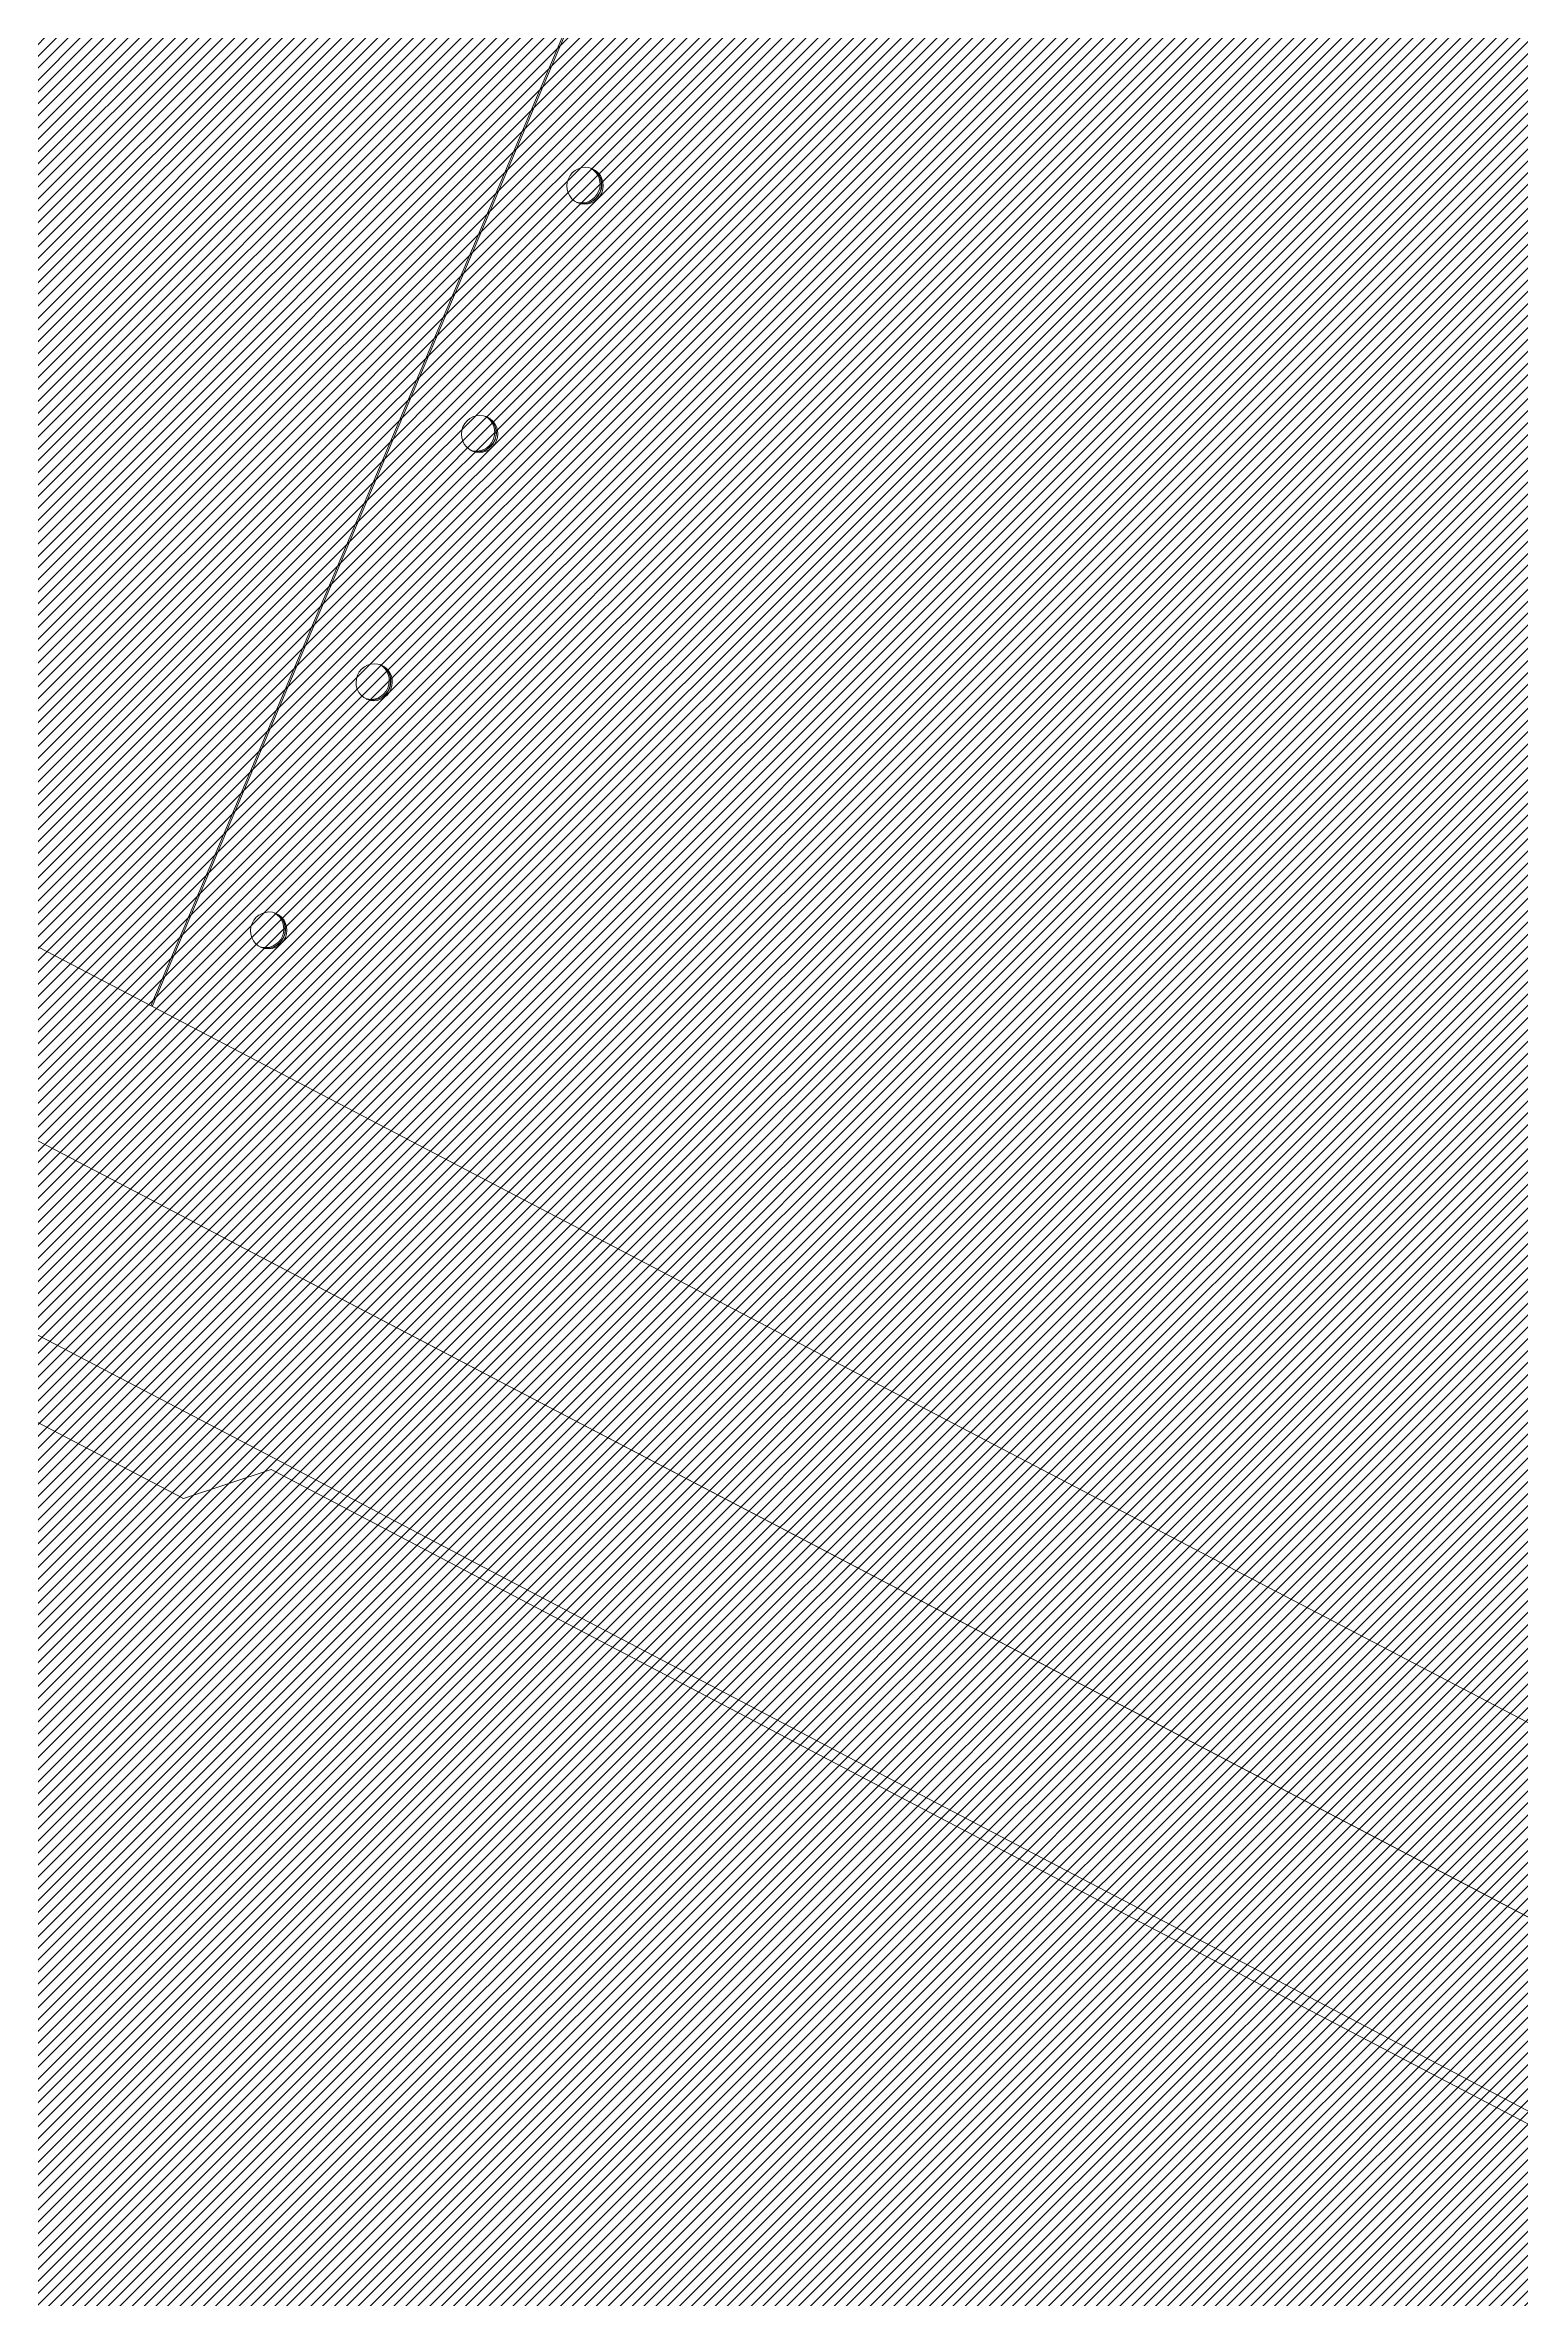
# Model space of a CAD drawing. Header units: millimetres. Extents: x -272986 to 200319, y -34579 to 49604.
# Drawn here: x 12073 to 12630, y 35831 to 36681 of the extents above; entities that cross this region are included whole.
import ezdxf

# ---------------------------------------------------------------- set-up
doc = ezdxf.new("R2010")
doc.units = ezdxf.units.MM
doc.linetypes.add('HIDDEN2', pattern=[4.762499999999999, 3.175, -1.5875])
doc.layers.get('Defpoints').update_dxf_attribs({"color": 9})
for name, color, linetype in [('X 0001 M', 7, 'Continuous'), ('X 1001 M', 8, 'HIDDEN2'), ('X 3001 D', 5, 'Continuous')]:
    doc.layers.add(name, color=color, linetype=linetype)
doc.layers.add('X 5999 H', color=7, linetype='Continuous', true_color=0xffffff)
doc.styles.add('BIT STD. 2.5', font='isocpeur.ttf', dxfattribs={"height": 2.5})
doc.dimstyles.new('BIT STD. 2.5', dxfattribs={"dimtxt": 2.5, "dimasz": 2.5, "dimexe": 1, "dimexo": 0.75, "dimgap": 1, "dimtad": 1, "dimdec": 0, "dimdsep": 46, "dimtxsty": 'BIT STD. 2.5', "dimcen": 0, "dimadec": 0, "dimazin": 0, "dimtfac": 1, "dimtdec": 0, "dimtmove": 0, "dimatfit": 3, "dimfxl": 1, "dimtfill": 1, "dimlwd": -1, "dimlwe": -1, "dimarcsym": 0})

# ---------------------------------------------------------------- blocks, each defined once
blk = doc.blocks.new('A$C89218876')
at = {"layer": 'X 1001 M', "linetype": 'Continuous', "lineweight": 0}
for p, q in [((1826.346974061293, 3179.658081857503), (2970.369949211556, 5046.533903970507)), ((1883.828198978172, 3149.056660113166), (3024.58488294877, 5010.602379453969)), ((1883.828198978073, 3149.056660113215), (3024.584882948679, 5010.602379454036)), ((1933.405095034301, 3105.556545981957), (3077.834624720686, 4973.095804800629)), ((2602.204639291369, 4188.734825103409), (3051.605682512061, 4922.110819920497)), ((2424.459887167635, 4155.689648203555), (1879.454747869764, 4433.383636781078)), ((1893.399564890569, 4426.909568796618), (2424.754637291466, 4156.170636690407)), ((2610.839782566931, 4154.985959086156), (2602.204639291369, 4188.734825103409)), ((2562.708242541779, 4076.440266813054), (2610.839782566931, 4154.985959086156)), ((2610.839782566931, 4154.985959086156), (2610.640909608832, 4154.595648929337))]:
    blk.add_line(p, q, dxfattribs=at)
at = {"layer": 'X 1001 M', "linetype": 'Continuous', "lineweight": 0, "extrusion": (0, 0, -1)}
for centre, major_axis, ratio, start_param, end_param in [((2127.215166942915, 4340.581401728305), (6.237045669318573, -3.177933498176834), 0.9743700647852342, -3.141592653589814, 3.141592653589772), ((2217.891434320769, 4294.379535834127), (6.237045669318573, -3.177933498176834), 0.9743700647852342, -3.141592653589814, 3.141592653589772), ((2217.585057396031, 4293.778237262999), (-6.23704566931859, 3.177933498176825), 0.9743700647852359, 0.0494919574815811, 3.092100696116197), ((2308.567701698619, 4248.177669939949), (6.237045669318573, -3.177933498176834), 0.9743700647852342, -3.141592653589814, 3.141592653589772), ((2308.261324773881, 4247.576371368823), (-6.237045669318588, 3.177933498176828), 0.9743700647852359, 0.04949195748250675, 3.092100696116868), ((2399.243969076473, 4201.975804045771), (6.237045669318573, -3.177933498176834), 0.9743700647852342, -3.141592653589814, 3.141592653589772), ((2398.937592151735, 4201.374505474645), (-6.237045669318563, 3.177933498176831), 0.9743700647852357, 0.04949195748187623, 3.09210069611636)]:
    blk.add_ellipse(centre, major_axis=major_axis, ratio=ratio, start_param=start_param, end_param=end_param, dxfattribs=at)
at = {"layer": 'X 1001 M', "linetype": 'Continuous', "lineweight": 0}
for centre, major_axis, ratio, start_param, end_param in [((2126.653475914231, 4339.479021014569), (6.237045669318571, -3.177933498176812), 0.9743700647852359, 0.09082303029852376, 3.050769623286448), ((2126.959852838969, 4340.080319585697), (6.237045669318555, -3.177933498176837), 0.9743700647852341, 0.04123814987046798, 3.100354503719489), ((2217.329743292084, 4293.277155120391), (6.237045669318562, -3.177933498176817), 0.9743700647852358, 0.09082303029882255, 3.050769623287006), ((2217.636120216823, 4293.878453691517), (6.23704566931859, -3.177933498176848), 0.9743700647852342, 0.04123814987061621, 3.100354503719768), ((2308.006010669935, 4247.075289226213), (6.237045669318568, -3.17793349817683), 0.9743700647852361, 0.09082303029840288, 3.050769623286453), ((2308.312387594673, 4247.676587797341), (6.237045669318573, -3.177933498176839), 0.9743700647852341, 0.04123814987034599, 3.100354503719628), ((2398.682278047789, 4200.873423332036), (6.237045669318573, -3.177933498176813), 0.9743700647852358, 0.09082303029867263, 3.050769623286719), ((2398.988654972527, 4201.474721903163), (6.237045669318573, -3.177933498176839), 0.9743700647852341, 0.04123814987034599, 3.100354503719757)]:
    blk.add_ellipse(centre, major_axis=major_axis, ratio=ratio, start_param=start_param, end_param=end_param, dxfattribs=at)
at = {"layer": 'X 1001 M', "linetype": 'Continuous', "lineweight": 0, "extrusion": (0, 0, -0.9999999999999999)}
blk.add_ellipse((2126.908790018177, 4339.980103157177), major_axis=(-6.237045669318588, 3.177933498176828), ratio=0.9743700647852359, start_param=0.04949195748158064, end_param=3.092100696116452, dxfattribs=at)
blk = doc.blocks.new('*D199')
at = {"layer": 'Defpoints', "color": 0, "transparency": 16777216}
for p in [(7798.500000000004, 48049.6266134193), (13298.73009767515, 32947.91523915234), (13433.78749288179, 32812.85784394571), (7798.500000000005, 28976.69833391263), (10442.97395414159, 28578.83418067859)]:
    blk.add_point(p, dxfattribs=at)
at = {"layer": 'X 3001 D', "color": 0, "transparency": 16777216}
for p, q in [((13465.60729803519, 32781.03803879231), (15065.76360887852, 31180.88172794907)), ((7798.500000000009, 28931.69833391263), (7798.500000000005, 28170.68257981101))]:
    blk.add_line(p, q, dxfattribs=at)
blk.add_arc((7798.500000000004, 38448.14533682715), 10217.46275701613, 270.8411524771072, 314.1588475228945, dxfattribs=at)
for points in [[(14898.9480455206, 31135.83049339961), (14934.04291065631, 31100.21658542665), (15023.33720200733, 31223.30813482026)], [(7948.679468218535, 28206.78430946359), (7948.312449508589, 28256.78296241811), (7798.500000000002, 28230.68257981101)]]:
    blk.add_solid(points, dxfattribs=at)
at = {"layer": 'X 3001 D', "color": 0, "transparency": 16777216, "insert": (14404.54209814488, 30831.3797954061), "char_height": 150, "attachment_point": 5, "rotation": 40.93519081505226, "style": 'BIT STD. 2.5', "bg_fill": 3, "box_fill_scale": 1.1, "bg_fill_color": 256, "bg_fill_true_color": 13158600, "bg_fill_transparency": 0}
blk.add_mtext('45° - {\\C7;D02}', dxfattribs=at)
blk = doc.blocks.new('*D203')
at = {"layer": 'Defpoints', "color": 0, "transparency": 16777216}
for p in [(7798.500000000007, 48049.6266134193), (11766.61084814452, 31844.09986857364), (11918.03204216807, 31592.09268216723), (9461.806005241986, 29325.73490930372), (7798.500000000006, 29039.70000823381)]:
    blk.add_point(p, dxfattribs=at)
at = {"layer": 'X 3001 D', "color": 0, "transparency": 16777216}
blk.add_line((11941.20875553902, 31553.52015363563), (12605.25120673187, 30448.36792670566), dxfattribs=at)
blk.add_arc((7798.500000000009, 38448.14533683291), 9272.807496943271, 270.9268455791341, 300.0731544208666, dxfattribs=at)
for points in [[(12432.45096789332, 30445.1173415527), (12457.85538375896, 30402.05209274899), (12574.34892223726, 30499.79796474778)], [(7948.697297671352, 29151.55188243098), (7948.292889405437, 29201.55024694378), (7798.500000000006, 29175.33783988963)]]:
    blk.add_solid(points, dxfattribs=at)
at = {"layer": 'X 3001 D', "color": 0, "transparency": 16777216, "insert": (11829.96473800879, 30247.79293383234), "char_height": 150, "attachment_point": 5, "rotation": 26.17969635787532, "style": 'BIT STD. 2.5', "bg_fill": 3, "box_fill_scale": 1.1, "bg_fill_color": 256, "bg_fill_true_color": 13158600, "bg_fill_transparency": 0}
blk.add_mtext('31.0° - {\\C7;MH02}', dxfattribs=at)
blk = doc.blocks.new('*D207')
at = {"layer": 'Defpoints', "color": 0, "transparency": 16777216}
for p in [(-1697.652812223383, 38448.1453368331), (18712.73677971439, 38448.14533683308), (-1494.548231680183, 37361.94378016468), (629.7756534943219, 35838.94305704558), (308.4007771855395, 35721.97216802819)]:
    blk.add_point(p, dxfattribs=at)
at = {"layer": 'X 3001 D', "color": 0, "transparency": 16777216}
blk.add_line((266.1146092501731, 35706.58126157853), (-1049.939153341573, 35227.5768653011), dxfattribs=at)
blk.add_arc((7798.499999999931, 38448.14533683309), 9356.312268091622, 180.9185733356454, 199.0814266643548, dxfattribs=at)
for points in [[(-1581.609068072472, 38297.94975663623), (-1531.610674496145, 38298.35055557202), (-1557.812268091689, 38448.1453368331)], [(-1020.168984496206, 35397.82059728082), (-1067.289187300493, 35381.09676734619), (-993.5575960944161, 35248.09807390065)]]:
    blk.add_solid(points, dxfattribs=at)
at = {"layer": 'X 3001 D', "color": 0, "transparency": 16777216, "insert": (-1094.55627806037, 36009.88733002915), "char_height": 150, "attachment_point": 5, "rotation": 285.3323221339503, "style": 'BIT STD. 2.5', "bg_fill": 3, "box_fill_scale": 1.1, "bg_fill_color": 256, "bg_fill_true_color": 13158600, "bg_fill_transparency": 0}
blk.add_mtext('20° - {\\C7;N01}', dxfattribs=at)
blk = doc.blocks.new('*D367')
at = {"layer": 'Defpoints', "color": 0, "transparency": 16777216}
for p in [(7798.500000000009, 48049.62661341929), (9661.479727957138, 47470.56462534703), (12368.45514613393, 44974.71766954121), (7798.500000030255, 38448.14533673238), (7798.500000000011, 29039.70000823381)]:
    blk.add_point(p, dxfattribs=at)
at = {"layer": 'X 3001 D', "color": 0, "transparency": 16777216}
blk.add_line((12394.26608576973, 45011.57951153421), (13117.1303001415, 46043.93659843447), dxfattribs=at)
blk.add_arc((7798.500000000009, 38448.14533668919), 9212.748953874961, 55.93288788216472, 89.06711211783517, dxfattribs=at)
for points in [[(7948.291507042128, 47634.67398511103), (7948.6985516733, 47684.67232823026), (7798.500000000024, 47660.89429056415)], [(12973.31878541598, 46100.41565395435), (12944.97434538793, 46059.22593776818), (13082.71571396044, 45994.78747577713)]]:
    blk.add_solid(points, dxfattribs=at)
at = {"layer": 'X 3001 D', "color": 0, "transparency": 16777216, "insert": (12609.81141305021, 46462.67933678869), "char_height": 150, "attachment_point": 5, "rotation": 329.0226254753644, "style": 'BIT STD. 2.5', "bg_fill": 3, "box_fill_scale": 1.1, "bg_fill_color": 256, "bg_fill_true_color": 13158600, "bg_fill_transparency": 0}
blk.add_mtext('{\\C7;N08} - 35°', dxfattribs=at)
blk = doc.blocks.new('*D368')
at = {"layer": 'Defpoints', "color": 0, "transparency": 16777216}
for p in [(7798.500000000011, 48049.6266134193), (10335.20730825332, 47913.84083295393), (13419.10516482997, 44067.48138301812), (7798.500000030248, 38448.14533673238), (7798.500000000013, 29039.70000823381)]:
    blk.add_point(p, dxfattribs=at)
at = {"layer": 'X 3001 D', "color": 0, "transparency": 16777216}
for p, q in [((7798.500000000011, 48094.6266134193), (7798.500000000015, 48307.85325048748)), ((13450.92856260212, 44099.29759514708), (14771.15348572677, 45419.2244148036))]:
    blk.add_line(p, q, dxfattribs=at)
blk.add_arc((7798.500000000013, 38448.14533670215), 9799.70791378534, 45.87054156565792, 89.12298908251194, dxfattribs=at)
for points in [[(7948.304274739658, 48221.70598925938), (7948.686939206083, 48271.704524917), (7798.500000000015, 48247.85325048749)], [(14639.40337929198, 45499.87648559462), (14604.31563808265, 45464.25555892465), (14728.72228869722, 45376.80279863165)]]:
    blk.add_solid(points, dxfattribs=at)
at = {"layer": 'X 3001 D', "color": 0, "transparency": 16777216, "insert": (14294.75234036327, 45964.67750319112), "char_height": 150, "attachment_point": 5, "rotation": 319.16439379943586, "style": 'BIT STD. 2.5', "bg_fill": 3, "box_fill_scale": 1.1, "bg_fill_color": 256, "bg_fill_true_color": 13158600, "bg_fill_transparency": 0}
blk.add_mtext('{\\C7;D01} - 45°', dxfattribs=at)
blk = doc.blocks.new('*D435')
at = {"layer": 'Defpoints', "color": 0, "transparency": 16777216}
for p in [(-1697.652812223386, 38448.14533683308), (18712.73677971438, 38448.14533683306), (18508.50365084157, 38139.1853634545), (14424.31849579528, 37876.4873732236), (15619.75213350537, 37771.9004819264)]:
    blk.add_point(p, dxfattribs=at)
at = {"layer": 'X 3001 D', "color": 0, "transparency": 16777216}
for p, q in [((15664.5808949195, 37767.97847350276), (18532.34648314251, 37517.08149488347)), ((18458.44674883477, 37372.97766116984), (18356.72708640754, 36373.13861898571))]:
    blk.add_line(p, q, dxfattribs=at)
for start, end in [(355.8090589174589, 359.1909410825406), (354.1909410825402, 354.9999999999996)]:
    blk.add_arc((7890.238072449534, 38448.14533683308), 10622.75953594052, start, end, dxfattribs=at)
for points in [[(18486.93918465029, 38298.32558328834), (18536.9379384345, 38297.97256767245), (18512.99760839005, 38448.14533683305)], [(18509.51245035451, 37669.82561863723), (18459.67318958528, 37673.83162487485), (18472.574801257, 37522.31083944833)]]:
    blk.add_solid(points, dxfattribs=at)
at = {"layer": 'X 3001 D', "color": 0, "transparency": 16777216, "insert": (18273.22365420688, 36886.72772610161), "char_height": 150, "attachment_point": 5, "rotation": 84.19094108254046, "style": 'BIT STD. 2.5', "bg_fill": 3, "box_fill_scale": 1.1, "bg_fill_color": 256, "bg_fill_true_color": 13158600, "bg_fill_transparency": 0}
blk.add_mtext('5° - {\\C7;MH01}', dxfattribs=at)
blk = doc.blocks.new('*D437')
at = {"layer": 'Defpoints', "color": 0, "transparency": 16777216}
for p in [(-1697.652812223389, 38448.14533683308), (18712.73677971438, 38448.14533683307), (14088.47147328214, 34043.85989611459, 5.156820563569529e-06), (18614.89811660113, 33782.40662531552), (15367.37651406424, 33148.36094590519, 5.156824802691937e-06)]:
    blk.add_point(p, dxfattribs=at)
at = {"layer": 'X 3001 D', "color": 0, "transparency": 16777216}
for p, q in [((18757.73677971438, 38448.14533683307), (19638.29566634971, 38448.14533683306)), ((15404.23835605725, 33122.55000626941), (17497.09282405513, 31657.11753140243))]:
    blk.add_line(p, q, dxfattribs=at)
blk.add_arc((7798.499999992413, 38448.14533683307), 11779.79566635729, 325.7295903287309, 359.2704096712876, dxfattribs=at)
for points in [[(19552.34114800733, 38298.30754794917), (19602.34013458278, 38297.98920626429), (19578.29566634971, 38448.14533683306)], [(17553.76579497261, 31800.74147849837), (17512.62642961779, 31829.1589487975), (17447.94370139778, 31691.53211758347)]]:
    blk.add_solid(points, dxfattribs=at)
at = {"layer": 'X 3001 D', "color": 0, "transparency": 16777216, "insert": (18904.33901499743, 34946.48774591899), "char_height": 150, "attachment_point": 5, "rotation": 72.50000000000921, "style": 'BIT STD. 2.5', "bg_fill": 3, "box_fill_scale": 1.1, "bg_fill_color": 256, "bg_fill_true_color": 13158600, "bg_fill_transparency": 0}
blk.add_mtext('35°', dxfattribs=at)

msp = doc.modelspace()

# ---------------------------------------------------------------- hatches: boundary and pattern name
at = {"layer": 'X 5999 H'}
h = msp.add_hatch(dxfattribs=at)
h.set_pattern_fill('ANSI31', color=9)
h.set_pattern_definition([(45, (25000, 0), (-2.245064030267288, 2.245064030267288), [])])
edge = h.paths.add_edge_path()
edge.add_arc((7798.495709340539, 38448.14022343156), 7825.604719989263, 2.5931019493610847, 94.99996544218982, ccw=False)
edge.add_line((15616.08719766553, 38802.19185128674), (15658.44324566444, 38804.11004727978))
edge.add_arc((7798.49570953186, 38448.14022323), 7825.604719789878, 274.9544870486653, 357.3991416812109)
edge.add_line((15616.03919657416, 38093.03029855866), (15658.3937445236, 38091.10627736974))
edge.add_arc((7798.497359975252, 38448.13677386827), 7868.001140776875, 274.9544772441851, 357.39916567125465, ccw=False)
edge.add_arc((7798.49533508634, 38448.14003367921), 7868.004563266586, 2.593102689917272, 274.9516218145841)
edge.add_arc((7798.495709750798, 38448.14022345812), 7825.604719998234, 2.599526489034937, 274.95161897712)

# ---------------------------------------------------------------- linework, layer by layer
msp.add_lwpolyline([(8474.349265823643, 30651.77496749414, 0.3760976755569247), (15616.03919657416, 38093.03029855866), (15658.3937445236, 38091.10627736974, -0.3760978438709941), (8478.011115840709, 30609.53339017448)], format="xyb")
msp.add_circle((7798.500000000007, 38448.14533683308), 7798.5)
at = {"layer": 'X 0001 M', "linetype": 'Continuous'}
for centre, radius, start, end in [((7798.49533508634, 38448.14003367921), 7868.004563266586, 2.593102689917272, 274.9516218145841), ((7798.495709750798, 38448.14022345812), 7825.604719998234, 2.599526489034937, 274.95161897712)]:
    msp.add_arc(centre, radius, start, end, dxfattribs=at)

# ---------------------------------------------------------------- block references
at = {"layer": 'X 1001 M', "rotation": 273.9910714243701}
msp.add_blockref('A$C89218876', (7798.500000130947, 38448.14533676262), dxfattribs=at)

# ---------------------------------------------------------------- next in the draw order: dimensions: what is measured, and where the dimension line sits
at = {"layer": 'X 3001 D'}
dim = msp.add_angular_dim_2l(base=(10442.97395414159, 28578.83418067859), line1=((7798.500000000007, 28976.69833391263), (7798.500000000004, 48049.6266134193)), line2=((13298.73009767515, 32947.91523915234), (13433.78749288179, 32812.85784394571)), text='<> - {\\C7;D02}', dimstyle='BIT STD. 2.5', override={"dimscale": 0, "dimjust": 2}, dxfattribs=at)
dim.commit()
dim.dimension.update_dxf_attribs({"geometry": '*D199', "text_midpoint": (14493.0319915258, 30729.35096170292), "dimtype": 162})

# ---------------------------------------------------------------- next in the draw order: dimensions: what is measured, and where the dimension line sits
dim = msp.add_angular_dim_2l(base=(9461.806005241986, 29325.73490930372), line1=((11766.61084814452, 31844.09986857365), (11918.03204216807, 31592.09268216723)), line2=((7798.500000000007, 48049.6266134193), (7798.500000000007, 29039.70000823381)), text='<> - {\\C7;MH02}', dimstyle='BIT STD. 2.5', override={"dimscale": 0, "dimjust": 1, "dimadec": 1}, dxfattribs=at)
dim.commit()
dim.dimension.update_dxf_attribs({"geometry": '*D203', "text_midpoint": (11829.96473800879, 30247.79293383234)})

# ---------------------------------------------------------------- next in the draw order: dimensions: what is measured, and where the dimension line sits
dim = msp.add_angular_dim_2l(base=(-1494.548231680183, 37361.94378016468), line1=((629.7756534943212, 35838.94305704557), (308.4007771855402, 35721.97216802819)), line2=((18712.73677971439, 38448.14533683308), (-1697.652812223382, 38448.14533683309)), text='<> - {\\C7;N01}', dimstyle='BIT STD. 2.5', override={"dimscale": 0}, dxfattribs=at)
dim.commit()
dim.dimension.update_dxf_attribs({"geometry": '*D207', "text_midpoint": (-1224.806208923999, 35974.17599222985), "dimtype": 162})

# ---------------------------------------------------------------- next in the draw order: dimensions: what is measured, and where the dimension line sits
dim = msp.add_angular_dim_2l(base=(9661.479727957138, 47470.56462534703), line1=((7798.500000030253, 38448.14533673238), (12368.45514613393, 44974.71766954122)), line2=((7798.500000000012, 48049.6266134193), (7798.500000000012, 29039.70000823381)), text='{\\C7;N08} - <>', dimstyle='BIT STD. 2.5', override={"dimscale": 0, "dimjust": 1}, dxfattribs=at)
dim.commit()
dim.dimension.update_dxf_attribs({"geometry": '*D367', "text_midpoint": (12540.29772967108, 46346.8855892871), "dimtype": 162})

# ---------------------------------------------------------------- next in the draw order: dimensions: what is measured, and where the dimension line sits
dim = msp.add_angular_dim_2l(base=(10335.20730825332, 47913.84083295393), line1=((7798.500000030253, 38448.14533673238), (13419.10516482996, 44067.48138301813)), line2=((7798.500000000012, 48049.6266134193), (7798.500000000012, 29039.70000823381)), text='{\\C7;D01} - <>', dimstyle='BIT STD. 2.5', override={"dimscale": 0, "dimjust": 1}, dxfattribs=at)
dim.commit()
dim.dimension.update_dxf_attribs({"geometry": '*D368', "text_midpoint": (14206.43991476827, 45862.49502121439), "dimtype": 162})

# ---------------------------------------------------------------- next in the draw order: dimensions: what is measured, and where the dimension line sits
dim = msp.add_angular_dim_2l(base=(18508.50365084157, 38139.1853634545), line1=((15619.75213350537, 37771.90048192641), (14424.31849579528, 37876.4873732236)), line2=((18712.73677971438, 38448.14533683307), (-1697.652812223387, 38448.14533683308)), text='<> - {\\C7;MH01}', dimstyle='BIT STD. 2.5', dxfattribs=at)
dim.commit()
dim.dimension.update_dxf_attribs({"geometry": '*D435', "text_midpoint": (18273.22365420688, 36886.72772610161)})

# ---------------------------------------------------------------- next in the draw order: dimensions: what is measured, and where the dimension line sits
dim = msp.add_angular_dim_2l(base=(18614.89811660113, 33782.40662531552), line1=((14088.47147328214, 34043.8598961146, 5.156820563569529e-06), (15367.37651406424, 33148.36094590519, 5.156824802691937e-06)), line2=((18712.73677971438, 38448.14533683307), (-1697.652812223387, 38448.14533683308)), dimstyle='BIT STD. 2.5', dxfattribs=at)
dim.commit()
dim.dimension.update_dxf_attribs({"geometry": '*D437', "text_midpoint": (18904.33901499742, 34946.48774591899)})

doc.saveas('drawing.dxf')
